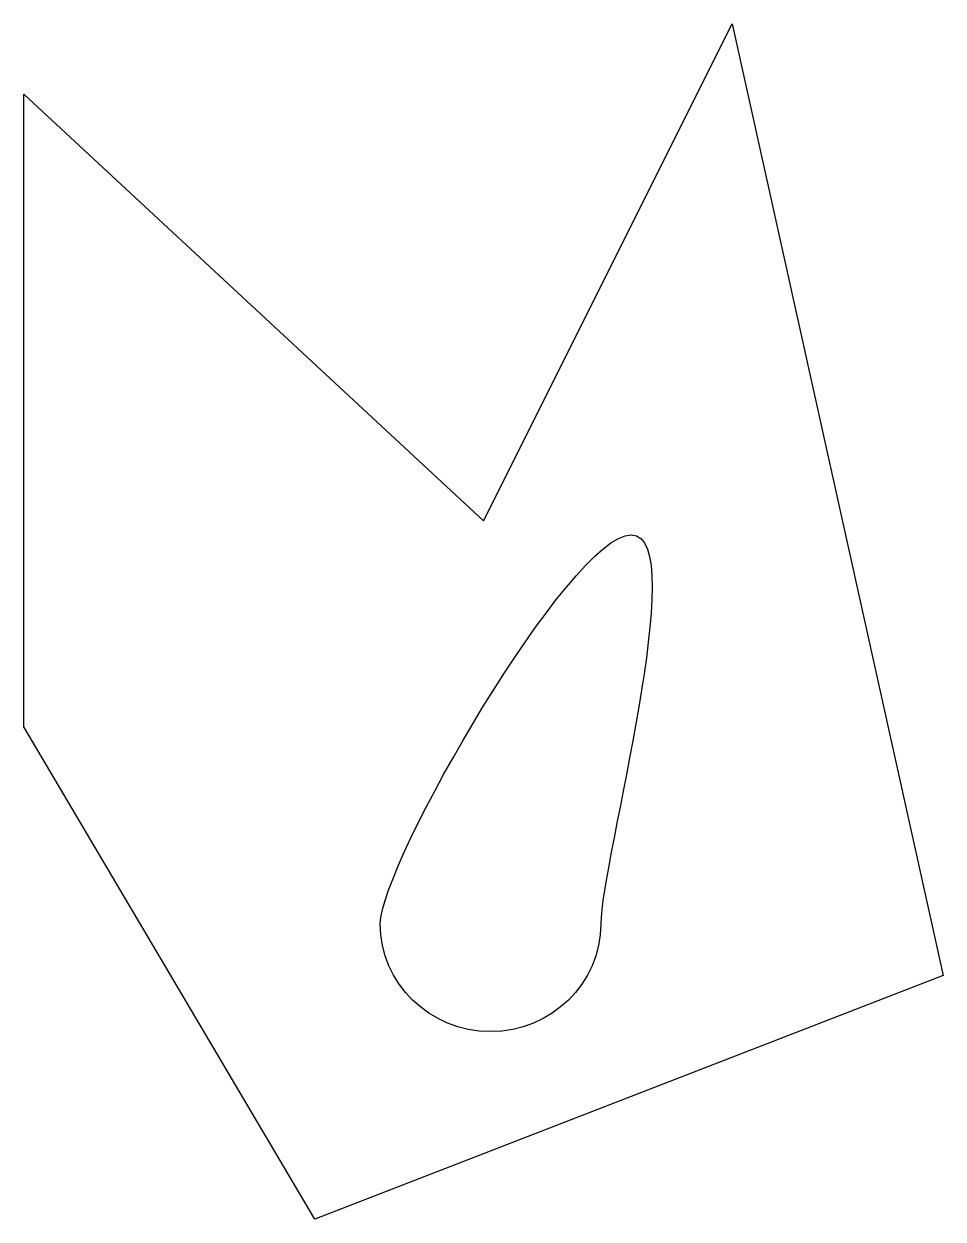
# Model space of a CAD drawing. Extents: x 66 to 514, y 53 to 635.
import ezdxf

# ---------------------------------------------------------------- set-up
doc = ezdxf.new("R2010")
doc.units = 0
doc.layers.add('Layer_1', color=7, linetype='CONTINUOUS')

msp = doc.modelspace()

# ---------------------------------------------------------------- linework, layer by layer
at = {"layer": 'Layer_1', "color": 7}
for points in [[(66.285714, 292.571428), (66.285714, 601.14286), (290.285712, 393.14286), (411.428568, 635.428572), (514.285712, 171.428572), (208, 52.571428), (66.285714, 292.571428)], [(347.428568, 196.571404), (347.428568, 196.571404)]]:
    msp.add_lwpolyline(points, close=True, dxfattribs=at)
for points in [[(239.999992, 196.571404), (239.999992, 225.605804), (332.620128, 386.285692), (362.285712, 386.285692)], [(362.285712, 386.285692), (391.951288, 386.285692), (347.428568, 225.605804), (347.428568, 196.571404)], [(293.71428, 143.999972), (264.048696, 143.999972), (239.999992, 167.537004), (239.999992, 196.571404)], [(347.428568, 196.571404), (347.428568, 167.537004), (323.379864, 143.999972), (293.71428, 143.999972)]]:
    msp.add_open_spline(points, degree=3, dxfattribs=at)

doc.saveas('drawing.dxf')
